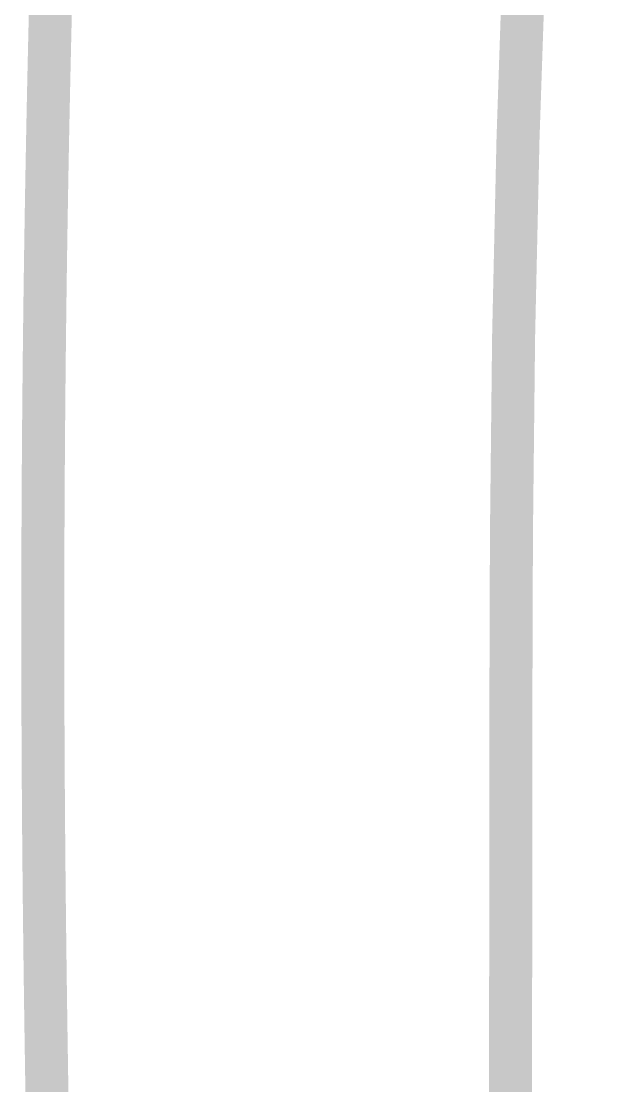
# Model space of a CAD drawing. Header units: inches. Extents: x -1574 to 492, y -294 to 234.
# Drawn here: x -737.946 to -736.224, y -159.74 to -156.644 of the extents above; entities that cross this region are included whole.
import ezdxf

# ---------------------------------------------------------------- set-up
doc = ezdxf.new("R2010")
doc.units = ezdxf.units.IN
doc.header["$MEASUREMENT"] = 0
doc.layers.add('EXTERIOR ELEC EQUIP', color=190, linetype='Continuous')

msp = doc.modelspace()

# ---------------------------------------------------------------- linework, layer by layer
at = {"layer": 'EXTERIOR ELEC EQUIP', "const_width": 0.125}
msp.add_lwpolyline([(-736.28635, -153.48767), (-736.3013, -153.64345), (-736.34724, -154.17675), (-736.38877, -154.7218), (-736.42545, -155.27684), (-736.45683, -155.84012), (-736.48248, -156.40985), (-736.50196, -156.98429), (-736.51482, -157.56166), (-736.52114, -158.14156), (-736.52305, -158.72895), (-736.5232, -159.33015), (-736.52423, -159.95148), (-736.54331, -162.66378)], dxfattribs=at)
at = {"layer": 'EXTERIOR ELEC EQUIP', "color": 60, "const_width": 0.125}
msp.add_lwpolyline([(-737.87061, -159.80306), (-737.87063, -159.8015), (-737.87066, -159.79995), (-737.87068, -159.79839), (-737.87071, -159.79683), (-737.87074, -159.79528), (-737.87076, -159.79372), (-737.87079, -159.79217), (-737.87081, -159.79061), (-737.87084, -159.78906), (-737.87087, -159.7875), (-737.87089, -159.78594), (-737.87092, -159.78439), (-737.87094, -159.78283), (-737.87097, -159.78128), (-737.87099, -159.77972), (-737.87102, -159.77817), (-737.87105, -159.77661), (-737.87107, -159.77506), (-737.8711, -159.7735), (-737.87112, -159.77194), (-737.87115, -159.77039), (-737.87117, -159.76883), (-737.8712, -159.76728), (-737.87122, -159.76572), (-737.87125, -159.76417), (-737.87128, -159.76261), (-737.8713, -159.76106), (-737.87133, -159.7595), (-737.87135, -159.75795), (-737.87138, -159.75639), (-737.8714, -159.75483), (-737.87143, -159.75328), (-737.87145, -159.75172), (-737.87148, -159.75017), (-737.8715, -159.74861), (-737.87153, -159.74706), (-737.87156, -159.7455), (-737.87158, -159.74395), (-737.87161, -159.74239), (-737.87163, -159.74084), (-737.87166, -159.73928), (-737.87168, -159.73773), (-737.87171, -159.73617), (-737.87173, -159.73462), (-737.87176, -159.73306), (-737.87178, -159.73151), (-737.87181, -159.72995), (-737.87183, -159.7284), (-737.87186, -159.72684), (-737.87188, -159.72529), (-737.87191, -159.72373), (-737.87193, -159.72218), (-737.87196, -159.72062), (-737.87198, -159.71906), (-737.87201, -159.71751), (-737.87203, -159.71595), (-737.87206, -159.7144), (-737.87208, -159.71284), (-737.87211, -159.71129), (-737.87213, -159.70973), (-737.87216, -159.70818), (-737.87218, -159.70662), (-737.87221, -159.70507), (-737.87223, -159.70351), (-737.87226, -159.70196), (-737.87228, -159.70041), (-737.8723, -159.69885), (-737.87233, -159.6973), (-737.87235, -159.69574), (-737.87238, -159.69419), (-737.8724, -159.69263), (-737.87243, -159.69108), (-737.87245, -159.68952), (-737.87248, -159.68797), (-737.8725, -159.68641), (-737.87253, -159.68486), (-737.87255, -159.6833), (-737.87258, -159.68175), (-737.8726, -159.68019), (-737.87262, -159.67864), (-737.87265, -159.67708), (-737.87267, -159.67553), (-737.8727, -159.67397), (-737.87272, -159.67242), (-737.87275, -159.67086), (-737.87277, -159.66931), (-737.87279, -159.66776), (-737.87282, -159.6662), (-737.87284, -159.66465), (-737.87287, -159.66309), (-737.87289, -159.66154), (-737.87292, -159.65998), (-737.87294, -159.65843), (-737.87296, -159.65687), (-737.87299, -159.65532), (-737.87301, -159.65376), (-737.87304, -159.65221), (-737.87306, -159.65066), (-737.87308, -159.6491), (-737.87311, -159.64755), (-737.87313, -159.64599), (-737.87316, -159.64444), (-737.87318, -159.64288), (-737.8732, -159.64133), (-737.87323, -159.63977), (-737.87325, -159.63822), (-737.87328, -159.63667), (-737.8733, -159.63511), (-737.87332, -159.63356), (-737.87335, -159.632), (-737.87337, -159.63045), (-737.87339, -159.62889), (-737.87342, -159.62734), (-737.87344, -159.62579), (-737.87347, -159.62423), (-737.87349, -159.62268), (-737.87351, -159.62112), (-737.87354, -159.61957), (-737.87356, -159.61801), (-737.87358, -159.61646), (-737.87361, -159.61491), (-737.87363, -159.61335), (-737.87365, -159.6118), (-737.87368, -159.61024), (-737.8737, -159.60869), (-737.87372, -159.60713), (-737.87375, -159.60558), (-737.87377, -159.60403), (-737.8738, -159.60247), (-737.87382, -159.60092), (-737.87384, -159.59936), (-737.87387, -159.59781), (-737.87389, -159.59626), (-737.87391, -159.5947), (-737.87393, -159.59315), (-737.87396, -159.59159), (-737.87398, -159.59004), (-737.874, -159.58849), (-737.87403, -159.58693), (-737.87405, -159.58538), (-737.87407, -159.58382), (-737.8741, -159.58227), (-737.87412, -159.58072), (-737.87414, -159.57916), (-737.87417, -159.57761), (-737.87419, -159.57605), (-737.87421, -159.5745), (-737.87424, -159.57295), (-737.87426, -159.57139), (-737.87428, -159.56984), (-737.8743, -159.56829), (-737.87433, -159.56673), (-737.87435, -159.56518), (-737.87437, -159.56362), (-737.8744, -159.56207), (-737.87442, -159.56052), (-737.87444, -159.55896), (-737.87446, -159.55741), (-737.87449, -159.55586), (-737.87451, -159.5543), (-737.87453, -159.55275), (-737.87455, -159.55119), (-737.87458, -159.54964), (-737.8746, -159.54809), (-737.87462, -159.54653), (-737.87464, -159.54498), (-737.87467, -159.54343), (-737.87469, -159.54187), (-737.87471, -159.54032), (-737.87473, -159.53877), (-737.87476, -159.53721), (-737.87478, -159.53566), (-737.8748, -159.53411), (-737.87482, -159.53255), (-737.87485, -159.531), (-737.87487, -159.52944), (-737.87489, -159.52789), (-737.87491, -159.52634), (-737.87493, -159.52478), (-737.87496, -159.52323), (-737.87498, -159.52168), (-737.875, -159.52012), (-737.87502, -159.51857), (-737.87505, -159.51702), (-737.87507, -159.51546), (-737.87509, -159.51391), (-737.87511, -159.51236), (-737.87513, -159.5108), (-737.87516, -159.50925), (-737.87518, -159.5077), (-737.8752, -159.50614), (-737.87522, -159.50459), (-737.87524, -159.50304), (-737.87527, -159.50148), (-737.87529, -159.49993), (-737.87531, -159.49838), (-737.87533, -159.49682), (-737.87535, -159.49527), (-737.87537, -159.49372), (-737.8754, -159.49216), (-737.87542, -159.49061), (-737.87544, -159.48906), (-737.87546, -159.4875), (-737.87548, -159.48595), (-737.8755, -159.4844), (-737.87553, -159.48285), (-737.87555, -159.48129), (-737.87557, -159.47974), (-737.87559, -159.47819), (-737.87561, -159.47663), (-737.87563, -159.47508), (-737.87566, -159.47353), (-737.87568, -159.47197), (-737.8757, -159.47042), (-737.87572, -159.46887), (-737.87574, -159.46731), (-737.87576, -159.46576), (-737.87578, -159.46421), (-737.8758, -159.46266), (-737.87583, -159.4611), (-737.87585, -159.45955), (-737.87587, -159.458), (-737.87589, -159.45644), (-737.87591, -159.45489), (-737.87593, -159.45334), (-737.87595, -159.45178), (-737.87597, -159.45023), (-737.87599, -159.44868), (-737.87602, -159.44713), (-737.87604, -159.44557), (-737.87606, -159.44402), (-737.87608, -159.44247), (-737.8761, -159.44091), (-737.87612, -159.43936), (-737.87614, -159.43781), (-737.87616, -159.43626), (-737.87618, -159.4347), (-737.8762, -159.43315), (-737.87622, -159.4316), (-737.87625, -159.43005), (-737.87627, -159.42849), (-737.87629, -159.42694), (-737.87631, -159.42539), (-737.87633, -159.42383), (-737.87635, -159.42228), (-737.87637, -159.42073), (-737.87639, -159.41918), (-737.87641, -159.41762), (-737.87643, -159.41607), (-737.87645, -159.41452), (-737.87647, -159.41297), (-737.87649, -159.41141), (-737.87651, -159.40986), (-737.87653, -159.40831), (-737.87655, -159.40676), (-737.87657, -159.4052), (-737.87659, -159.40365), (-737.87661, -159.4021), (-737.87663, -159.40055), (-737.87665, -159.39899), (-737.87667, -159.39744), (-737.8767, -159.39589), (-737.87672, -159.39434), (-737.87674, -159.39278), (-737.87676, -159.39123), (-737.87678, -159.38968), (-737.8768, -159.38813), (-737.87682, -159.38657), (-737.87684, -159.38502), (-737.87686, -159.38347), (-737.87688, -159.38192), (-737.8769, -159.38036), (-737.87692, -159.37881), (-737.87694, -159.37726), (-737.87695, -159.37571), (-737.87697, -159.37415), (-737.87699, -159.3726), (-737.87701, -159.37105), (-737.87703, -159.3695), (-737.87705, -159.36795), (-737.87707, -159.36639), (-737.87709, -159.36484), (-737.87711, -159.36329), (-737.87713, -159.36174), (-737.87715, -159.36018), (-737.87717, -159.35863), (-737.87719, -159.35708), (-737.87721, -159.35553), (-737.87723, -159.35398), (-737.87725, -159.35242), (-737.87727, -159.35087), (-737.87729, -159.34932), (-737.87731, -159.34777), (-737.87733, -159.34621), (-737.87735, -159.34466), (-737.87737, -159.34311), (-737.87738, -159.34156), (-737.8774, -159.34001), (-737.87742, -159.33845), (-737.87744, -159.3369), (-737.87746, -159.33535), (-737.87748, -159.3338), (-737.8775, -159.33225), (-737.87752, -159.33069), (-737.87754, -159.32914), (-737.87756, -159.32759), (-737.87758, -159.32604), (-737.87759, -159.32449), (-737.87761, -159.32293), (-737.87763, -159.32138), (-737.87765, -159.31983), (-737.87767, -159.31828), (-737.87769, -159.31673), (-737.87771, -159.31517), (-737.87773, -159.31362), (-737.87775, -159.31207), (-737.87776, -159.31052), (-737.87778, -159.30897), (-737.8778, -159.30742), (-737.87782, -159.30586), (-737.87784, -159.30431), (-737.87786, -159.30276), (-737.87788, -159.30121), (-737.87789, -159.29966), (-737.87791, -159.2981), (-737.87793, -159.29655), (-737.87795, -159.295), (-737.87797, -159.29345), (-737.87799, -159.2919), (-737.878, -159.29035), (-737.87802, -159.28879), (-737.87804, -159.28724), (-737.87806, -159.28569), (-737.87808, -159.28414), (-737.8781, -159.28259), (-737.87811, -159.28104), (-737.87813, -159.27948), (-737.87815, -159.27793), (-737.87817, -159.27638), (-737.87819, -159.27483), (-737.8782, -159.27328), (-737.87822, -159.27173), (-737.87824, -159.27017), (-737.87826, -159.26862), (-737.87828, -159.26707), (-737.87829, -159.26552), (-737.87831, -159.26397), (-737.87833, -159.26242), (-737.87835, -159.26087), (-737.87837, -159.25931), (-737.87838, -159.25776), (-737.8784, -159.25621), (-737.87842, -159.25466), (-737.87844, -159.25311), (-737.87845, -159.25156), (-737.87847, -159.25), (-737.87849, -159.24845), (-737.87851, -159.2469), (-737.87852, -159.24535), (-737.87854, -159.2438), (-737.87856, -159.24225), (-737.87858, -159.2407), (-737.87859, -159.23914), (-737.87861, -159.23759), (-737.87863, -159.23604), (-737.87865, -159.23449), (-737.87866, -159.23294), (-737.87868, -159.23139), (-737.8787, -159.22984), (-737.87871, -159.22829), (-737.87873, -159.22673), (-737.87875, -159.22518), (-737.87877, -159.22363), (-737.87878, -159.22208), (-737.8788, -159.22053), (-737.87882, -159.21898), (-737.87883, -159.21743), (-737.87885, -159.21588), (-737.87887, -159.21432), (-737.87889, -159.21277), (-737.8789, -159.21122), (-737.87892, -159.20967), (-737.87894, -159.20812), (-737.87895, -159.20657), (-737.87897, -159.20502), (-737.87899, -159.20347), (-737.879, -159.20192), (-737.87902, -159.20036), (-737.87904, -159.19881), (-737.87905, -159.19726), (-737.87907, -159.19571), (-737.87909, -159.19416), (-737.8791, -159.19261), (-737.87912, -159.19106), (-737.87914, -159.18951), (-737.87915, -159.18796), (-737.87917, -159.1864), (-737.87918, -159.18485), (-737.8792, -159.1833), (-737.87922, -159.18175), (-737.87923, -159.1802), (-737.87925, -159.17865), (-737.87927, -159.1771), (-737.87928, -159.17555), (-737.8793, -159.174), (-737.87931, -159.17245), (-737.87933, -159.17089), (-737.87935, -159.16934), (-737.87936, -159.16779), (-737.87938, -159.16624), (-737.8794, -159.16469), (-737.87941, -159.16314), (-737.87943, -159.16159), (-737.87944, -159.16004), (-737.87946, -159.15849), (-737.87947, -159.15694), (-737.87949, -159.15539), (-737.87951, -159.15384), (-737.87952, -159.15228), (-737.87954, -159.15073), (-737.87955, -159.14918), (-737.87957, -159.14763), (-737.87958, -159.14608), (-737.8796, -159.14453), (-737.87962, -159.14298), (-737.87963, -159.14143), (-737.87965, -159.13988), (-737.87966, -159.13833), (-737.87968, -159.13678), (-737.87969, -159.13523), (-737.87971, -159.13368), (-737.87972, -159.13213), (-737.87974, -159.13057), (-737.87975, -159.12902), (-737.87977, -159.12747), (-737.87979, -159.12592), (-737.8798, -159.12437), (-737.87982, -159.12282), (-737.87983, -159.12127), (-737.87985, -159.11972), (-737.87986, -159.11817), (-737.87988, -159.11662), (-737.87989, -159.11507), (-737.87991, -159.11352), (-737.87992, -159.11197), (-737.87994, -159.11042), (-737.87995, -159.10887), (-737.87997, -159.10732), (-737.87998, -159.10577), (-737.88, -159.10421), (-737.88001, -159.10266), (-737.88002, -159.10111), (-737.88004, -159.09956), (-737.88005, -159.09801), (-737.88007, -159.09646), (-737.88008, -159.09491), (-737.8801, -159.09336), (-737.88011, -159.09181), (-737.88013, -159.09026), (-737.88014, -159.08871), (-737.88016, -159.08716), (-737.88017, -159.08561), (-737.88018, -159.08406), (-737.8802, -159.08251), (-737.88021, -159.08096), (-737.88023, -159.07941), (-737.88024, -159.07786), (-737.88026, -159.07631), (-737.88027, -159.07476), (-737.88028, -159.07321), (-737.8803, -159.07166), (-737.88031, -159.07011), (-737.88033, -159.06856), (-737.88034, -159.06701), (-737.88035, -159.06546), (-737.88037, -159.06391), (-737.88038, -159.06236), (-737.8804, -159.0608), (-737.88041, -159.05925), (-737.88042, -159.0577), (-737.88044, -159.05615), (-737.88045, -159.0546), (-737.88047, -159.05305), (-737.88048, -159.0515), (-737.88049, -159.04995), (-737.88051, -159.0484), (-737.88052, -159.04685), (-737.88053, -159.0453), (-737.88055, -159.04375), (-737.88056, -159.0422), (-737.88057, -159.04065), (-737.88059, -159.0391), (-737.8806, -159.03755), (-737.88062, -159.036), (-737.88063, -159.03445), (-737.88064, -159.0329), (-737.88066, -159.03135), (-737.88067, -159.0298), (-737.88068, -159.02825), (-737.88069, -159.0267), (-737.88071, -159.02515), (-737.88072, -159.0236), (-737.88073, -159.02205), (-737.88075, -159.0205), (-737.88076, -159.01895), (-737.88077, -159.0174), (-737.88079, -159.01585), (-737.8808, -159.0143), (-737.88081, -159.01275), (-737.88083, -159.0112), (-737.88084, -159.00965), (-737.88085, -159.0081), (-737.88086, -159.00655), (-737.88088, -159.005), (-737.88089, -159.00345), (-737.8809, -159.0019), (-737.88091, -159.00035), (-737.88093, -158.9988), (-737.88094, -158.99725), (-737.88095, -158.9957), (-737.88096, -158.99415), (-737.88098, -158.99261), (-737.88099, -158.99106), (-737.881, -158.98951), (-737.88101, -158.98796), (-737.88103, -158.98641), (-737.88104, -158.98486), (-737.88105, -158.98331), (-737.88106, -158.98176), (-737.88108, -158.98021), (-737.88109, -158.97866), (-737.8811, -158.97711), (-737.88111, -158.97556), (-737.88112, -158.97401), (-737.88114, -158.97246), (-737.88115, -158.97091), (-737.88116, -158.96936), (-737.88117, -158.96781), (-737.88119, -158.96626), (-737.8812, -158.96471), (-737.88121, -158.96316), (-737.88122, -158.96161), (-737.88123, -158.96006), (-737.88124, -158.95851), (-737.88126, -158.95696), (-737.88127, -158.95541), (-737.88128, -158.95386), (-737.88129, -158.95231), (-737.8813, -158.95076), (-737.88131, -158.94921), (-737.88133, -158.94767), (-737.88134, -158.94612), (-737.88135, -158.94457), (-737.88136, -158.94302), (-737.88137, -158.94147), (-737.88138, -158.93992), (-737.88139, -158.93837), (-737.88141, -158.93682), (-737.88142, -158.93527), (-737.88143, -158.93372), (-737.88144, -158.93217), (-737.88145, -158.93062), (-737.88146, -158.92907), (-737.88147, -158.92752), (-737.88148, -158.92597), (-737.8815, -158.92442), (-737.88151, -158.92287), (-737.88152, -158.92133), (-737.88153, -158.91978), (-737.88154, -158.91823), (-737.88155, -158.91668), (-737.88156, -158.91513), (-737.88157, -158.91358), (-737.88158, -158.91203), (-737.88159, -158.91048), (-737.8816, -158.90893), (-737.88162, -158.90738), (-737.88163, -158.90583), (-737.88164, -158.90428), (-737.88165, -158.90273), (-737.88166, -158.90119), (-737.88167, -158.89964), (-737.88168, -158.89809), (-737.88169, -158.89654), (-737.8817, -158.89499), (-737.88171, -158.89344), (-737.88172, -158.89189), (-737.88173, -158.89034), (-737.88174, -158.88879), (-737.88175, -158.88724), (-737.88176, -158.88569), (-737.88177, -158.88414), (-737.88178, -158.8826), (-737.88179, -158.88105), (-737.8818, -158.8795), (-737.88181, -158.87795), (-737.88182, -158.8764), (-737.88183, -158.87485), (-737.88184, -158.8733), (-737.88185, -158.87175), (-737.88186, -158.8702), (-737.88187, -158.86865), (-737.88188, -158.86711), (-737.88189, -158.86556), (-737.8819, -158.86401), (-737.88191, -158.86246), (-737.88192, -158.86091), (-737.88193, -158.85936), (-737.88194, -158.85781), (-737.88195, -158.85626), (-737.88196, -158.85471), (-737.88197, -158.85317), (-737.88198, -158.85162), (-737.88199, -158.85007), (-737.882, -158.84852), (-737.88201, -158.84697), (-737.88202, -158.84542), (-737.88203, -158.84387), (-737.88204, -158.84232), (-737.88205, -158.84077), (-737.88206, -158.83923), (-737.88207, -158.83768), (-737.88207, -158.83613), (-737.88208, -158.83458), (-737.88209, -158.83303), (-737.8821, -158.83148), (-737.88211, -158.82993), (-737.88212, -158.82838), (-737.88213, -158.82684), (-737.88214, -158.82529), (-737.88215, -158.82374), (-737.88216, -158.82219), (-737.88216, -158.82064), (-737.88217, -158.81909), (-737.88218, -158.81754), (-737.88219, -158.816), (-737.8822, -158.81445), (-737.88221, -158.8129), (-737.88222, -158.81135), (-737.88223, -158.8098), (-737.88223, -158.80825), (-737.88224, -158.8067), (-737.88225, -158.80516), (-737.88226, -158.80361), (-737.88227, -158.80206), (-737.88228, -158.80051), (-737.88229, -158.79896), (-737.88229, -158.79741), (-737.8823, -158.79586), (-737.88231, -158.79432), (-737.88232, -158.79277), (-737.88233, -158.79122), (-737.88234, -158.78967), (-737.88234, -158.78812), (-737.88235, -158.78657), (-737.88236, -158.78503), (-737.88237, -158.78348), (-737.88238, -158.78193), (-737.88239, -158.78038), (-737.88239, -158.77883), (-737.8824, -158.77728), (-737.88241, -158.77574), (-737.88242, -158.77419), (-737.88242, -158.77264), (-737.88243, -158.77109), (-737.88244, -158.76954), (-737.88245, -158.76799), (-737.88246, -158.76645), (-737.88246, -158.7649), (-737.88247, -158.76335), (-737.88248, -158.7618), (-737.88249, -158.76025), (-737.88249, -158.7587), (-737.8825, -158.75716), (-737.88251, -158.75561), (-737.88252, -158.75406), (-737.88252, -158.75251), (-737.88253, -158.75096), (-737.88254, -158.74942), (-737.88255, -158.74787), (-737.88255, -158.74632), (-737.88256, -158.74477), (-737.88257, -158.74322), (-737.88258, -158.74168), (-737.88258, -158.74013), (-737.88259, -158.73858), (-737.8826, -158.73703), (-737.8826, -158.73548), (-737.88261, -158.73394), (-737.88262, -158.73239), (-737.88263, -158.73084), (-737.88263, -158.72929), (-737.88264, -158.72774), (-737.88265, -158.7262), (-737.88265, -158.72465), (-737.88266, -158.7231), (-737.88267, -158.72155), (-737.88267, -158.72), (-737.88268, -158.71846), (-737.88269, -158.71691), (-737.88269, -158.71536), (-737.8827, -158.71381), (-737.88271, -158.71226), (-737.88271, -158.71072), (-737.88272, -158.70917), (-737.88273, -158.70762), (-737.88273, -158.70607), (-737.88274, -158.70452), (-737.88275, -158.70298), (-737.88275, -158.70143), (-737.88276, -158.69988), (-737.88277, -158.69833), (-737.88277, -158.69679), (-737.88278, -158.69524), (-737.88278, -158.69369), (-737.88279, -158.69214), (-737.8828, -158.6906), (-737.8828, -158.68905), (-737.88281, -158.6875), (-737.88282, -158.68595), (-737.88282, -158.6844), (-737.88283, -158.68286), (-737.88283, -158.68131), (-737.88284, -158.67976), (-737.88284, -158.67821), (-737.88285, -158.67667), (-737.88286, -158.67512), (-737.88286, -158.67357), (-737.88287, -158.67202), (-737.88287, -158.67048), (-737.88288, -158.66893), (-737.88289, -158.66738), (-737.88289, -158.66583), (-737.8829, -158.66429), (-737.8829, -158.66274), (-737.88291, -158.66119), (-737.88291, -158.65964), (-737.88292, -158.6581), (-737.88292, -158.65655), (-737.88293, -158.655), (-737.88293, -158.65345), (-737.88294, -158.65191), (-737.88295, -158.65036), (-737.88295, -158.64881), (-737.88296, -158.64726), (-737.88296, -158.64572), (-737.88297, -158.64417), (-737.88297, -158.64262), (-737.88298, -158.64107), (-737.88298, -158.63953), (-737.88299, -158.63798), (-737.88299, -158.63643), (-737.883, -158.63489), (-737.883, -158.63334), (-737.88301, -158.63179), (-737.88301, -158.63024), (-737.88302, -158.6287), (-737.88302, -158.62715), (-737.88303, -158.6256), (-737.88303, -158.62406), (-737.88304, -158.62251), (-737.88304, -158.62096), (-737.88304, -158.61941), (-737.88305, -158.61787), (-737.88305, -158.61632), (-737.88306, -158.61477), (-737.88306, -158.61323), (-737.88307, -158.61168), (-737.88307, -158.61013), (-737.88308, -158.60858), (-737.88308, -158.60704), (-737.88309, -158.60549), (-737.88309, -158.60394), (-737.88309, -158.6024), (-737.8831, -158.60085), (-737.8831, -158.5993), (-737.88311, -158.59775), (-737.88311, -158.59621), (-737.88311, -158.59466), (-737.88312, -158.59311), (-737.88312, -158.59157), (-737.88313, -158.59002), (-737.88313, -158.58847), (-737.88313, -158.58693), (-737.88314, -158.58538), (-737.88314, -158.58383), (-737.88315, -158.58229), (-737.88315, -158.58074), (-737.88315, -158.57919), (-737.88316, -158.57764), (-737.88316, -158.5761), (-737.88317, -158.57455), (-737.88317, -158.573), (-737.88317, -158.57146), (-737.88318, -158.56991), (-737.88318, -158.56836), (-737.88318, -158.56682), (-737.88319, -158.56527), (-737.88319, -158.56372), (-737.88319, -158.56218), (-737.8832, -158.56063), (-737.8832, -158.55908), (-737.8832, -158.55754), (-737.88321, -158.55599), (-737.88321, -158.55444), (-737.88321, -158.5529), (-737.88322, -158.55135), (-737.88322, -158.5498), (-737.88322, -158.54826), (-737.88323, -158.54671), (-737.88323, -158.54516), (-737.88323, -158.54362), (-737.88324, -158.54207), (-737.88324, -158.54052), (-737.88324, -158.53898), (-737.88324, -158.53743), (-737.88325, -158.53589), (-737.88325, -158.53434), (-737.88325, -158.53279), (-737.88326, -158.53125), (-737.88326, -158.5297), (-737.88326, -158.52815), (-737.88326, -158.52661), (-737.88327, -158.52506), (-737.88327, -158.52351), (-737.88327, -158.52197), (-737.88327, -158.52042), (-737.88328, -158.51887), (-737.88328, -158.51733), (-737.88328, -158.51578), (-737.88328, -158.51424), (-737.88329, -158.51269), (-737.88329, -158.51114), (-737.88329, -158.5096), (-737.88329, -158.50805), (-737.8833, -158.5065), (-737.8833, -158.50496), (-737.8833, -158.50341), (-737.8833, -158.50187), (-737.8833, -158.50032), (-737.88331, -158.49877), (-737.88331, -158.49723), (-737.88331, -158.49568), (-737.88331, -158.49413), (-737.88331, -158.49259), (-737.88332, -158.49104), (-737.88332, -158.4895), (-737.88332, -158.48795), (-737.88332, -158.4864), (-737.88332, -158.48486), (-737.88332, -158.48331), (-737.88333, -158.48177), (-737.88333, -158.48022), (-737.88333, -158.47867), (-737.88333, -158.47713), (-737.88333, -158.47558), (-737.88333, -158.47404), (-737.88334, -158.47249), (-737.88334, -158.47094), (-737.88334, -158.4694), (-737.88334, -158.46785), (-737.88334, -158.46631), (-737.88334, -158.46476), (-737.88334, -158.46321), (-737.88335, -158.46167), (-737.88335, -158.46012), (-737.88335, -158.45858), (-737.88335, -158.45703), (-737.88335, -158.45549), (-737.88335, -158.45394), (-737.88335, -158.45239), (-737.88335, -158.45085), (-737.88335, -158.4493), (-737.88336, -158.44776), (-737.88336, -158.44621), (-737.88336, -158.44466), (-737.88336, -158.44312), (-737.88336, -158.44157), (-737.88336, -158.44003), (-737.88336, -158.43848), (-737.88336, -158.43694), (-737.88336, -158.43539), (-737.88336, -158.43384), (-737.88336, -158.4323), (-737.88336, -158.43075), (-737.88336, -158.42921), (-737.88337, -158.42766), (-737.88337, -158.42612), (-737.88337, -158.42457), (-737.88337, -158.42303), (-737.88337, -158.42148), (-737.88337, -158.41993), (-737.88337, -158.41839), (-737.88337, -158.41684), (-737.88337, -158.4153), (-737.88337, -158.41375), (-737.88337, -158.41221), (-737.88337, -158.41066), (-737.88337, -158.40912), (-737.88337, -158.40757), (-737.88337, -158.40603), (-737.88337, -158.40448), (-737.88337, -158.40293), (-737.88337, -158.40139), (-737.88337, -158.39984), (-737.88337, -158.3983), (-737.88337, -158.39675), (-737.88337, -158.39521), (-737.88337, -158.39366), (-737.88337, -158.39212), (-737.88337, -158.39057), (-737.88337, -158.38903), (-737.88337, -158.38748), (-737.88337, -158.38594), (-737.88337, -158.38439), (-737.88337, -158.38285), (-737.88337, -158.3813), (-737.88337, -158.37976), (-737.88336, -158.37821), (-737.88336, -158.37667), (-737.88336, -158.37512), (-737.88336, -158.37357), (-737.88336, -158.37203), (-737.88336, -158.37048), (-737.88336, -158.36894), (-737.88336, -158.36739), (-737.88336, -158.36585), (-737.88336, -158.3643), (-737.88336, -158.36276), (-737.88336, -158.36121), (-737.88336, -158.35967), (-737.88336, -158.35812), (-737.88335, -158.35658), (-737.88335, -158.35503), (-737.88335, -158.35349), (-737.88335, -158.35194), (-737.88335, -158.3504), (-737.88335, -158.34885), (-737.88335, -158.34731), (-737.88335, -158.34576), (-737.88334, -158.34422), (-737.88334, -158.34268), (-737.88334, -158.34113), (-737.88334, -158.33959), (-737.88334, -158.33804), (-737.88334, -158.3365), (-737.88334, -158.33495), (-737.88334, -158.33341), (-737.88333, -158.33186), (-737.88333, -158.33032), (-737.88333, -158.32877), (-737.88333, -158.32723), (-737.88333, -158.32568), (-737.88333, -158.32414), (-737.88332, -158.32259), (-737.88332, -158.32105), (-737.88332, -158.3195), (-737.88332, -158.31796), (-737.88332, -158.31641), (-737.88331, -158.31487), (-737.88331, -158.31333), (-737.88331, -158.31178), (-737.88331, -158.31024), (-737.88331, -158.30869), (-737.8833, -158.30715), (-737.8833, -158.3056), (-737.8833, -158.30406), (-737.8833, -158.30251), (-737.8833, -158.30097), (-737.88329, -158.29942), (-737.88329, -158.29788), (-737.88329, -158.29634), (-737.88329, -158.29479), (-737.88328, -158.29325), (-737.88328, -158.2917), (-737.88328, -158.29016), (-737.88328, -158.28861), (-737.88327, -158.28707), (-737.88327, -158.28553), (-737.88327, -158.28398), (-737.88327, -158.28244), (-737.88326, -158.28089), (-737.88326, -158.27935), (-737.88326, -158.2778), (-737.88326, -158.27626), (-737.88325, -158.27472), (-737.88325, -158.27317), (-737.88325, -158.27163), (-737.88325, -158.27008), (-737.88324, -158.26854), (-737.88324, -158.26699), (-737.88324, -158.26545), (-737.88323, -158.26391), (-737.88323, -158.26236), (-737.88323, -158.26082), (-737.88322, -158.25927), (-737.88322, -158.25773), (-737.88322, -158.25619), (-737.88321, -158.25464), (-737.88321, -158.2531), (-737.88321, -158.25155), (-737.8832, -158.25001), (-737.8832, -158.24847), (-737.8832, -158.24692), (-737.88319, -158.24538), (-737.88319, -158.24383), (-737.88319, -158.24229), (-737.88318, -158.24075), (-737.88318, -158.2392), (-737.88318, -158.23766), (-737.88317, -158.23611), (-737.88317, -158.23457), (-737.88317, -158.23303), (-737.88316, -158.23148), (-737.88316, -158.22994), (-737.88315, -158.22839), (-737.88315, -158.22685), (-737.88315, -158.22531), (-737.88314, -158.22376), (-737.88314, -158.22222), (-737.88314, -158.22068), (-737.88313, -158.21913), (-737.88313, -158.21759), (-737.88312, -158.21604), (-737.88312, -158.2145), (-737.88312, -158.21296), (-737.88311, -158.21141), (-737.88311, -158.20987), (-737.8831, -158.20833), (-737.8831, -158.20678), (-737.88309, -158.20524), (-737.88309, -158.2037), (-737.88309, -158.20215), (-737.88308, -158.20061), (-737.88308, -158.19906), (-737.88307, -158.19752), (-737.88307, -158.19598), (-737.88306, -158.19443), (-737.88306, -158.19289), (-737.88305, -158.19135), (-737.88305, -158.1898), (-737.88305, -158.18826), (-737.88304, -158.18672), (-737.88304, -158.18517), (-737.88303, -158.18363), (-737.88303, -158.18209), (-737.88302, -158.18054), (-737.88302, -158.179), (-737.88301, -158.17746), (-737.88301, -158.17591), (-737.883, -158.17437), (-737.883, -158.17283), (-737.88299, -158.17128), (-737.88299, -158.16974), (-737.88298, -158.1682), (-737.88298, -158.16665), (-737.88297, -158.16511), (-737.88297, -158.16357), (-737.88296, -158.16202), (-737.88296, -158.16048), (-737.88295, -158.15894), (-737.88295, -158.15739), (-737.88294, -158.15585), (-737.88293, -158.15431), (-737.88293, -158.15277), (-737.88292, -158.15122), (-737.88292, -158.14968), (-737.88291, -158.14814), (-737.88291, -158.14659), (-737.8829, -158.14505), (-737.8829, -158.14351), (-737.88289, -158.14196), (-737.88288, -158.14042), (-737.88288, -158.13888), (-737.88287, -158.13734), (-737.88287, -158.13579), (-737.88286, -158.13425), (-737.88286, -158.13271), (-737.88285, -158.13116), (-737.88284, -158.12962), (-737.88284, -158.12808), (-737.88283, -158.12654), (-737.88283, -158.12499), (-737.88282, -158.12345), (-737.88281, -158.12191), (-737.88281, -158.12036), (-737.8828, -158.11882), (-737.8828, -158.11728), (-737.88279, -158.11574), (-737.88278, -158.11419), (-737.88278, -158.11265), (-737.88277, -158.11111), (-737.88276, -158.10956), (-737.88276, -158.10802), (-737.88275, -158.10648), (-737.88274, -158.10494), (-737.88274, -158.10339), (-737.88273, -158.10185), (-737.88273, -158.10031), (-737.88272, -158.09877), (-737.88271, -158.09722), (-737.88271, -158.09568), (-737.8827, -158.09414), (-737.88269, -158.0926), (-737.88269, -158.09105), (-737.88268, -158.08951), (-737.88267, -158.08797), (-737.88266, -158.08643), (-737.88266, -158.08488), (-737.88265, -158.08334), (-737.88264, -158.0818), (-737.88264, -158.08026), (-737.88263, -158.07872), (-737.88262, -158.07717), (-737.88262, -158.07563), (-737.88261, -158.07409), (-737.8826, -158.07255), (-737.88259, -158.071), (-737.88259, -158.06946), (-737.88258, -158.06792), (-737.88257, -158.06638), (-737.88257, -158.06483), (-737.88256, -158.06329), (-737.88255, -158.06175), (-737.88254, -158.06021), (-737.88254, -158.05867), (-737.88253, -158.05712), (-737.88252, -158.05558), (-737.88251, -158.05404), (-737.88251, -158.0525), (-737.8825, -158.05096), (-737.88249, -158.04941), (-737.88248, -158.04787), (-737.88248, -158.04633), (-737.88247, -158.04479), (-737.88246, -158.04325), (-737.88245, -158.0417), (-737.88244, -158.04016), (-737.88244, -158.03862), (-737.88243, -158.03708), (-737.88242, -158.03554), (-737.88241, -158.03399), (-737.8824, -158.03245), (-737.8824, -158.03091), (-737.88239, -158.02937), (-737.88238, -158.02783), (-737.88237, -158.02628), (-737.88236, -158.02474), (-737.88236, -158.0232), (-737.88235, -158.02166), (-737.88234, -158.02012), (-737.88233, -158.01858), (-737.88232, -158.01703), (-737.88231, -158.01549), (-737.88231, -158.01395), (-737.8823, -158.01241), (-737.88229, -158.01087), (-737.88228, -158.00933), (-737.88227, -158.00778), (-737.88226, -158.00624), (-737.88225, -158.0047), (-737.88225, -158.00316), (-737.88224, -158.00162), (-737.88223, -158.00008), (-737.88222, -157.99854), (-737.88221, -157.99699), (-737.8822, -157.99545), (-737.88219, -157.99391), (-737.88218, -157.99237), (-737.88218, -157.99083), (-737.88217, -157.98929), (-737.88216, -157.98774), (-737.88215, -157.9862), (-737.88214, -157.98466), (-737.88213, -157.98312), (-737.88212, -157.98158), (-737.88211, -157.98004), (-737.8821, -157.9785), (-737.88209, -157.97696), (-737.88208, -157.97541), (-737.88208, -157.97387), (-737.88207, -157.97233), (-737.88206, -157.97079), (-737.88205, -157.96925), (-737.88204, -157.96771), (-737.88203, -157.96617), (-737.88202, -157.96463), (-737.88201, -157.96308), (-737.882, -157.96154), (-737.88199, -157.96), (-737.88198, -157.95846), (-737.88197, -157.95692), (-737.88196, -157.95538), (-737.88195, -157.95384), (-737.88194, -157.9523), (-737.88193, -157.95076), (-737.88192, -157.94922), (-737.88191, -157.94767), (-737.8819, -157.94613), (-737.88189, -157.94459), (-737.88188, -157.94305), (-737.88187, -157.94151), (-737.88186, -157.93997), (-737.88185, -157.93843), (-737.88184, -157.93689), (-737.88183, -157.93535), (-737.88182, -157.93381), (-737.88181, -157.93227), (-737.8818, -157.93073), (-737.88179, -157.92918), (-737.88178, -157.92764), (-737.88177, -157.9261), (-737.88176, -157.92456), (-737.88175, -157.92302), (-737.88174, -157.92148), (-737.88173, -157.91994), (-737.88172, -157.9184), (-737.88171, -157.91686), (-737.8817, -157.91532), (-737.88169, -157.91378), (-737.88168, -157.91224), (-737.88167, -157.9107), (-737.88166, -157.90916), (-737.88165, -157.90762), (-737.88164, -157.90608), (-737.88162, -157.90453), (-737.88161, -157.90299), (-737.8816, -157.90145), (-737.88159, -157.89991), (-737.88158, -157.89837), (-737.88157, -157.89683), (-737.88156, -157.89529), (-737.88155, -157.89375), (-737.88154, -157.89221), (-737.88153, -157.89067), (-737.88152, -157.88913), (-737.8815, -157.88759), (-737.88149, -157.88605), (-737.88148, -157.88451), (-737.88147, -157.88297), (-737.88146, -157.88143), (-737.88145, -157.87989), (-737.88144, -157.87835), (-737.88143, -157.87681), (-737.88141, -157.87527), (-737.8814, -157.87373), (-737.88139, -157.87219), (-737.88138, -157.87065), (-737.88137, -157.86911), (-737.88136, -157.86757), (-737.88135, -157.86603), (-737.88133, -157.86449), (-737.88132, -157.86295), (-737.88131, -157.86141), (-737.8813, -157.85987), (-737.88129, -157.85833), (-737.88128, -157.85679), (-737.88126, -157.85525), (-737.88125, -157.85371), (-737.88124, -157.85217), (-737.88123, -157.85063), (-737.88122, -157.84909), (-737.8812, -157.84755), (-737.88119, -157.84601), (-737.88118, -157.84447), (-737.88117, -157.84293), (-737.88116, -157.84139), (-737.88114, -157.83985), (-737.88113, -157.83831), (-737.88112, -157.83677), (-737.88111, -157.83523), (-737.8811, -157.83369), (-737.88108, -157.83215), (-737.88107, -157.83061), (-737.88106, -157.82907), (-737.88105, -157.82753), (-737.88103, -157.82599), (-737.88102, -157.82445), (-737.88101, -157.82291), (-737.881, -157.82138), (-737.88098, -157.81984), (-737.88097, -157.8183), (-737.88096, -157.81676), (-737.88095, -157.81522), (-737.88093, -157.81368), (-737.88092, -157.81214), (-737.88091, -157.8106), (-737.88089, -157.80906), (-737.88088, -157.80752), (-737.88087, -157.80598), (-737.88086, -157.80444), (-737.88084, -157.8029), (-737.88083, -157.80136), (-737.88082, -157.79982), (-737.8808, -157.79828), (-737.88079, -157.79675), (-737.88078, -157.79521), (-737.88077, -157.79367), (-737.88075, -157.79213), (-737.88074, -157.79059), (-737.88073, -157.78905), (-737.88071, -157.78751), (-737.8807, -157.78597), (-737.88069, -157.78443), (-737.88067, -157.78289), (-737.88066, -157.78135), (-737.88065, -157.77982), (-737.88063, -157.77828), (-737.88062, -157.77674), (-737.88061, -157.7752), (-737.88059, -157.77366), (-737.88058, -157.77212), (-737.88057, -157.77058), (-737.88055, -157.76904), (-737.88054, -157.7675), (-737.88052, -157.76596), (-737.88051, -157.76443), (-737.8805, -157.76289), (-737.88048, -157.76135), (-737.88047, -157.75981), (-737.88046, -157.75827), (-737.88044, -157.75673), (-737.88043, -157.75519), (-737.88041, -157.75365), (-737.8804, -157.75212), (-737.88039, -157.75058), (-737.88037, -157.74904), (-737.88036, -157.7475), (-737.88034, -157.74596), (-737.88033, -157.74442), (-737.88031, -157.74288), (-737.8803, -157.74135), (-737.88029, -157.73981), (-737.88027, -157.73827), (-737.88026, -157.73673), (-737.88024, -157.73519), (-737.88023, -157.73365), (-737.88021, -157.73211), (-737.8802, -157.73058), (-737.88019, -157.72904), (-737.88017, -157.7275), (-737.88016, -157.72596), (-737.88014, -157.72442), (-737.88013, -157.72288), (-737.88011, -157.72135), (-737.8801, -157.71981), (-737.88008, -157.71827), (-737.88007, -157.71673), (-737.88005, -157.71519), (-737.88004, -157.71365), (-737.88002, -157.71212), (-737.88001, -157.71058), (-737.88, -157.70904), (-737.87998, -157.7075), (-737.87997, -157.70596), (-737.87995, -157.70443), (-737.87994, -157.70289), (-737.87992, -157.70135), (-737.87991, -157.69981), (-737.87989, -157.69827), (-737.87987, -157.69674), (-737.87986, -157.6952), (-737.87984, -157.69366), (-737.87983, -157.69212), (-737.87981, -157.69058), (-737.8798, -157.68905), (-737.87978, -157.68751), (-737.87977, -157.68597), (-737.87975, -157.68443), (-737.87974, -157.68289), (-737.87972, -157.68136), (-737.87971, -157.67982), (-737.87969, -157.67828), (-737.87968, -157.67674), (-737.87966, -157.67521), (-737.87964, -157.67367), (-737.87963, -157.67213), (-737.87961, -157.67059), (-737.8796, -157.66905), (-737.87958, -157.66752), (-737.87957, -157.66598), (-737.87955, -157.66444), (-737.87953, -157.6629), (-737.87952, -157.66137), (-737.8795, -157.65983), (-737.87949, -157.65829), (-737.87947, -157.65675), (-737.87945, -157.65522), (-737.87944, -157.65368), (-737.87942, -157.65214), (-737.87941, -157.6506), (-737.87939, -157.64907), (-737.87937, -157.64753), (-737.87936, -157.64599), (-737.87934, -157.64446), (-737.87932, -157.64292), (-737.87931, -157.64138), (-737.87929, -157.63984), (-737.87928, -157.63831), (-737.87926, -157.63677), (-737.87924, -157.63523), (-737.87923, -157.63369), (-737.87921, -157.63216), (-737.87919, -157.63062), (-737.87918, -157.62908), (-737.87916, -157.62755), (-737.87914, -157.62601), (-737.87913, -157.62447), (-737.87911, -157.62293), (-737.87909, -157.6214), (-737.87908, -157.61986), (-737.87906, -157.61832), (-737.87904, -157.61679), (-737.87903, -157.61525), (-737.87901, -157.61371), (-737.87899, -157.61218), (-737.87898, -157.61064), (-737.87896, -157.6091), (-737.87894, -157.60756), (-737.87892, -157.60603), (-737.87891, -157.60449), (-737.87889, -157.60295), (-737.87887, -157.60142), (-737.87886, -157.59988), (-737.87884, -157.59834), (-737.87882, -157.59681), (-737.8788, -157.59527), (-737.87879, -157.59373), (-737.87877, -157.5922), (-737.87875, -157.59066), (-737.87873, -157.58912), (-737.87872, -157.58759), (-737.8787, -157.58605), (-737.87868, -157.58451), (-737.87866, -157.58298), (-737.87865, -157.58144), (-737.87863, -157.5799), (-737.87861, -157.57837), (-737.87859, -157.57683), (-737.87858, -157.5753), (-737.87856, -157.57376), (-737.87854, -157.57222), (-737.87852, -157.57069), (-737.87851, -157.56915), (-737.87849, -157.56761), (-737.87847, -157.56608), (-737.87845, -157.56454), (-737.87843, -157.563), (-737.87842, -157.56147), (-737.8784, -157.55993), (-737.87838, -157.5584), (-737.87836, -157.55686), (-737.87834, -157.55532), (-737.87833, -157.55379), (-737.87831, -157.55225), (-737.87829, -157.55071), (-737.87827, -157.54918), (-737.87825, -157.54764), (-737.87823, -157.54611), (-737.87822, -157.54457), (-737.8782, -157.54303), (-737.87818, -157.5415), (-737.87816, -157.53996), (-737.87814, -157.53843), (-737.87812, -157.53689), (-737.87811, -157.53535), (-737.87809, -157.53382), (-737.87807, -157.53228), (-737.87805, -157.53075), (-737.87803, -157.52921), (-737.87801, -157.52768), (-737.87799, -157.52614), (-737.87798, -157.5246), (-737.87796, -157.52307), (-737.87794, -157.52153), (-737.87792, -157.52), (-737.8779, -157.51846), (-737.87788, -157.51693), (-737.87786, -157.51539), (-737.87784, -157.51385), (-737.87782, -157.51232), (-737.87781, -157.51078), (-737.87779, -157.50925), (-737.87777, -157.50771), (-737.87775, -157.50618), (-737.87773, -157.50464), (-737.87771, -157.50311), (-737.87769, -157.50157), (-737.87767, -157.50003), (-737.87765, -157.4985), (-737.87763, -157.49696), (-737.87761, -157.49543), (-737.87759, -157.49389), (-737.87757, -157.49236), (-737.87755, -157.49082), (-737.87754, -157.48929), (-737.87752, -157.48775), (-737.8775, -157.48622), (-737.87748, -157.48468), (-737.87746, -157.48315), (-737.87744, -157.48161), (-737.87742, -157.48008), (-737.8774, -157.47854), (-737.87738, -157.47701), (-737.87736, -157.47547), (-737.87734, -157.47394), (-737.87732, -157.4724), (-737.8773, -157.47087), (-737.87728, -157.46933), (-737.87726, -157.4678), (-737.87724, -157.46626), (-737.87722, -157.46473), (-737.8772, -157.46319), (-737.87718, -157.46166), (-737.87716, -157.46012), (-737.87714, -157.45859), (-737.87712, -157.45705), (-737.8771, -157.45552), (-737.87708, -157.45398), (-737.87706, -157.45245), (-737.87704, -157.45091), (-737.87702, -157.44938), (-737.877, -157.44784), (-737.87698, -157.44631), (-737.87696, -157.44477), (-737.87694, -157.44324), (-737.87692, -157.4417), (-737.8769, -157.44017), (-737.87687, -157.43863), (-737.87685, -157.4371), (-737.87683, -157.43557), (-737.87681, -157.43403), (-737.87679, -157.4325), (-737.87677, -157.43096), (-737.87675, -157.42943), (-737.87673, -157.42789), (-737.87671, -157.42636), (-737.87669, -157.42482), (-737.87667, -157.42329), (-737.87665, -157.42176), (-737.87663, -157.42022), (-737.87661, -157.41869), (-737.87658, -157.41715), (-737.87656, -157.41562), (-737.87654, -157.41408), (-737.87652, -157.41255), (-737.8765, -157.41102), (-737.87648, -157.40948), (-737.87646, -157.40795), (-737.87644, -157.40641), (-737.87642, -157.40488), (-737.87639, -157.40335), (-737.87637, -157.40181), (-737.87635, -157.40028), (-737.87633, -157.39874), (-737.87631, -157.39721), (-737.87629, -157.39568), (-737.87627, -157.39414), (-737.87624, -157.39261), (-737.87622, -157.39107), (-737.8762, -157.38954), (-737.87618, -157.38801), (-737.87616, -157.38647), (-737.87614, -157.38494), (-737.87611, -157.3834), (-737.87609, -157.38187), (-737.87607, -157.38034), (-737.87605, -157.3788), (-737.87603, -157.37727), (-737.87601, -157.37574), (-737.87598, -157.3742), (-737.87596, -157.37267), (-737.87594, -157.37113), (-737.87592, -157.3696), (-737.8759, -157.36807), (-737.87587, -157.36653), (-737.87585, -157.365), (-737.87583, -157.36347), (-737.87581, -157.36193), (-737.87579, -157.3604), (-737.87576, -157.35887), (-737.87574, -157.35733), (-737.87572, -157.3558), (-737.8757, -157.35427), (-737.87567, -157.35273), (-737.87565, -157.3512), (-737.87563, -157.34967), (-737.87561, -157.34813), (-737.87559, -157.3466), (-737.87556, -157.34507), (-737.87554, -157.34353), (-737.87552, -157.342), (-737.8755, -157.34047), (-737.87547, -157.33893), (-737.87545, -157.3374), (-737.87543, -157.33587), (-737.8754, -157.33433), (-737.87538, -157.3328), (-737.87536, -157.33127), (-737.87534, -157.32974), (-737.87531, -157.3282), (-737.87529, -157.32667), (-737.87527, -157.32514), (-737.87525, -157.3236), (-737.87522, -157.32207), (-737.8752, -157.32054), (-737.87518, -157.31901), (-737.87515, -157.31747), (-737.87513, -157.31594), (-737.87511, -157.31441), (-737.87508, -157.31287), (-737.87506, -157.31134), (-737.87504, -157.30981), (-737.87501, -157.30828), (-737.87499, -157.30674), (-737.87497, -157.30521), (-737.87494, -157.30368), (-737.87492, -157.30215), (-737.8749, -157.30061), (-737.87487, -157.29908), (-737.87485, -157.29755), (-737.87483, -157.29601), (-737.8748, -157.29448), (-737.87478, -157.29295), (-737.87476, -157.29142), (-737.87473, -157.28989), (-737.87471, -157.28835), (-737.87469, -157.28682), (-737.87466, -157.28529), (-737.87464, -157.28376), (-737.87461, -157.28222), (-737.87459, -157.28069), (-737.87457, -157.27916), (-737.87454, -157.27763), (-737.87452, -157.27609), (-737.8745, -157.27456), (-737.87447, -157.27303), (-737.87445, -157.2715), (-737.87442, -157.26997), (-737.8744, -157.26843), (-737.87438, -157.2669), (-737.87435, -157.26537), (-737.87433, -157.26384), (-737.8743, -157.26231), (-737.87428, -157.26077), (-737.87425, -157.25924), (-737.87423, -157.25771), (-737.87421, -157.25618), (-737.87418, -157.25465), (-737.87416, -157.25311), (-737.87413, -157.25158), (-737.87411, -157.25005), (-737.87408, -157.24852), (-737.87406, -157.24699), (-737.87404, -157.24545), (-737.87401, -157.24392), (-737.87399, -157.24239), (-737.87396, -157.24086), (-737.87394, -157.23933), (-737.87391, -157.2378), (-737.87389, -157.23626), (-737.87386, -157.23473), (-737.87384, -157.2332), (-737.87381, -157.23167), (-737.87379, -157.23014), (-737.87376, -157.22861), (-737.87374, -157.22708), (-737.87371, -157.22554), (-737.87369, -157.22401), (-737.87366, -157.22248), (-737.87364, -157.22095), (-737.87361, -157.21942), (-737.87359, -157.21789), (-737.87356, -157.21636), (-737.87354, -157.21482), (-737.87351, -157.21329), (-737.87349, -157.21176), (-737.87346, -157.21023), (-737.87344, -157.2087), (-737.87341, -157.20717), (-737.87339, -157.20564), (-737.87336, -157.20411), (-737.87334, -157.20258), (-737.87331, -157.20104), (-737.87329, -157.19951), (-737.87326, -157.19798), (-737.87323, -157.19645), (-737.87321, -157.19492), (-737.87318, -157.19339), (-737.87316, -157.19186), (-737.87313, -157.19033), (-737.87311, -157.1888), (-737.87308, -157.18727), (-737.87306, -157.18573), (-737.87303, -157.1842), (-737.873, -157.18267), (-737.87298, -157.18114), (-737.87295, -157.17961), (-737.87293, -157.17808), (-737.8729, -157.17655), (-737.87287, -157.17502), (-737.87285, -157.17349), (-737.87282, -157.17196), (-737.8728, -157.17043), (-737.87277, -157.1689), (-737.87274, -157.16737), (-737.87272, -157.16584), (-737.87269, -157.16431), (-737.87267, -157.16277), (-737.87264, -157.16124), (-737.87261, -157.15971), (-737.87259, -157.15818), (-737.87256, -157.15665), (-737.87253, -157.15512), (-737.87251, -157.15359), (-737.87248, -157.15206), (-737.87246, -157.15053), (-737.87243, -157.149), (-737.8724, -157.14747), (-737.87238, -157.14594), (-737.87235, -157.14441), (-737.87232, -157.14288), (-737.8723, -157.14135), (-737.87227, -157.13982), (-737.87224, -157.13829), (-737.87222, -157.13676), (-737.87219, -157.13523), (-737.87216, -157.1337), (-737.87214, -157.13217), (-737.87211, -157.13064), (-737.87208, -157.12911), (-737.87206, -157.12758), (-737.87203, -157.12605), (-737.872, -157.12452), (-737.87197, -157.12299), (-737.87195, -157.12146), (-737.87192, -157.11993), (-737.87189, -157.1184), (-737.87187, -157.11687), (-737.87184, -157.11534), (-737.87181, -157.11381), (-737.87178, -157.11228), (-737.87176, -157.11075), (-737.87173, -157.10922), (-737.8717, -157.10769), (-737.87168, -157.10616), (-737.87165, -157.10463), (-737.87162, -157.10311), (-737.87159, -157.10158), (-737.87157, -157.10005), (-737.87154, -157.09852), (-737.87151, -157.09699), (-737.87148, -157.09546), (-737.87146, -157.09393), (-737.87143, -157.0924), (-737.8714, -157.09087), (-737.87137, -157.08934), (-737.87134, -157.08781), (-737.87132, -157.08628), (-737.87129, -157.08475), (-737.87126, -157.08322), (-737.87123, -157.08169), (-737.87121, -157.08017), (-737.87118, -157.07864), (-737.87115, -157.07711), (-737.87112, -157.07558), (-737.87109, -157.07405), (-737.87107, -157.07252), (-737.87104, -157.07099), (-737.87101, -157.06946), (-737.87098, -157.06793), (-737.87095, -157.0664), (-737.87093, -157.06487), (-737.8709, -157.06335), (-737.87087, -157.06182), (-737.87084, -157.06029), (-737.87081, -157.05876), (-737.87078, -157.05723), (-737.87076, -157.0557), (-737.87073, -157.05417), (-737.8707, -157.05264), (-737.87067, -157.05112), (-737.87064, -157.04959), (-737.87061, -157.04806), (-737.87058, -157.04653), (-737.87056, -157.045), (-737.87053, -157.04347), (-737.8705, -157.04194), (-737.87047, -157.04042), (-737.87044, -157.03889), (-737.87041, -157.03736), (-737.87038, -157.03583), (-737.87036, -157.0343), (-737.87033, -157.03277), (-737.8703, -157.03125), (-737.87027, -157.02972), (-737.87024, -157.02819), (-737.87021, -157.02666), (-737.87018, -157.02513), (-737.87015, -157.0236), (-737.87012, -157.02208), (-737.87009, -157.02055), (-737.87007, -157.01902), (-737.87004, -157.01749), (-737.87001, -157.01596), (-737.86998, -157.01443), (-737.86995, -157.01291), (-737.86992, -157.01138), (-737.86989, -157.00985), (-737.86986, -157.00832), (-737.86983, -157.00679), (-737.8698, -157.00527), (-737.86977, -157.00374), (-737.86974, -157.00221), (-737.86971, -157.00068), (-737.86968, -156.99916), (-737.86966, -156.99763), (-737.86963, -156.9961), (-737.8696, -156.99457), (-737.86957, -156.99304), (-737.86954, -156.99152), (-737.86951, -156.98999), (-737.86948, -156.98846), (-737.86945, -156.98693), (-737.86942, -156.98541), (-737.86939, -156.98388), (-737.86936, -156.98235), (-737.86933, -156.98082), (-737.8693, -156.9793), (-737.86927, -156.97777), (-737.86924, -156.97624), (-737.86921, -156.97471), (-737.86918, -156.97319), (-737.86915, -156.97166), (-737.86912, -156.97013), (-737.86909, -156.9686), (-737.86906, -156.96708), (-737.86903, -156.96555), (-737.869, -156.96402), (-737.86897, -156.9625), (-737.86894, -156.96097), (-737.86891, -156.95944), (-737.86888, -156.95791), (-737.86885, -156.95639), (-737.86882, -156.95486), (-737.86879, -156.95333), (-737.86875, -156.95181), (-737.86872, -156.95028), (-737.86869, -156.94875), (-737.86866, -156.94722), (-737.86863, -156.9457), (-737.8686, -156.94417), (-737.86857, -156.94264), (-737.86854, -156.94112), (-737.86851, -156.93959), (-737.86848, -156.93806), (-737.86845, -156.93654), (-737.86842, -156.93501), (-737.86839, -156.93348), (-737.86836, -156.93196), (-737.86833, -156.93043), (-737.86829, -156.9289), (-737.86826, -156.92738), (-737.86823, -156.92585), (-737.8682, -156.92432), (-737.86817, -156.9228), (-737.86814, -156.92127), (-737.86811, -156.91974), (-737.86808, -156.91822), (-737.86805, -156.91669), (-737.86801, -156.91516), (-737.86798, -156.91364), (-737.86795, -156.91211), (-737.86792, -156.91059), (-737.86789, -156.90906), (-737.86786, -156.90753), (-737.86783, -156.90601), (-737.8678, -156.90448), (-737.86776, -156.90295), (-737.86773, -156.90143), (-737.8677, -156.8999), (-737.86767, -156.89838), (-737.86764, -156.89685), (-737.86761, -156.89532), (-737.86757, -156.8938), (-737.86754, -156.89227), (-737.86751, -156.89075), (-737.86748, -156.88922), (-737.86745, -156.88769), (-737.86742, -156.88617), (-737.86738, -156.88464), (-737.86735, -156.88312), (-737.86732, -156.88159), (-737.86729, -156.88006), (-737.86726, -156.87854), (-737.86722, -156.87701), (-737.86719, -156.87549), (-737.86716, -156.87396), (-737.86713, -156.87244), (-737.8671, -156.87091), (-737.86706, -156.86938), (-737.86703, -156.86786), (-737.867, -156.86633), (-737.86697, -156.86481), (-737.86694, -156.86328), (-737.8669, -156.86176), (-737.86687, -156.86023), (-737.86684, -156.85871), (-737.86681, -156.85718), (-737.86677, -156.85566), (-737.86674, -156.85413), (-737.86671, -156.8526), (-737.86668, -156.85108), (-737.86664, -156.84955), (-737.86661, -156.84803), (-737.86658, -156.8465), (-737.86655, -156.84498), (-737.86651, -156.84345), (-737.86648, -156.84193), (-737.86645, -156.8404), (-737.86642, -156.83888), (-737.86638, -156.83735), (-737.86635, -156.83583), (-737.86632, -156.8343), (-737.86629, -156.83278), (-737.86625, -156.83125), (-737.86622, -156.82973), (-737.86619, -156.8282), (-737.86615, -156.82668), (-737.86612, -156.82515), (-737.86609, -156.82363), (-737.86605, -156.8221), (-737.86602, -156.82058), (-737.86599, -156.81905), (-737.86596, -156.81753), (-737.86592, -156.81601), (-737.86589, -156.81448), (-737.86586, -156.81296), (-737.86582, -156.81143), (-737.86579, -156.80991), (-737.86576, -156.80838), (-737.86572, -156.80686), (-737.86569, -156.80533), (-737.86566, -156.80381), (-737.86562, -156.80228), (-737.86559, -156.80076), (-737.86555, -156.79924), (-737.86552, -156.79771), (-737.86549, -156.79619), (-737.86545, -156.79466), (-737.86542, -156.79314), (-737.86539, -156.79161), (-737.86535, -156.79009), (-737.86532, -156.78857), (-737.86529, -156.78704), (-737.86525, -156.78552), (-737.86522, -156.78399), (-737.86518, -156.78247), (-737.86515, -156.78095), (-737.86512, -156.77942), (-737.86508, -156.7779), (-737.86505, -156.77637), (-737.86501, -156.77485), (-737.86498, -156.77333), (-737.86495, -156.7718), (-737.86491, -156.77028), (-737.86488, -156.76875), (-737.86484, -156.76723), (-737.86481, -156.76571), (-737.86478, -156.76418), (-737.86474, -156.76266), (-737.86471, -156.76114), (-737.86467, -156.75961), (-737.86464, -156.75809), (-737.8646, -156.75656), (-737.86457, -156.75504), (-737.86454, -156.75352), (-737.8645, -156.75199), (-737.86447, -156.75047), (-737.86443, -156.74895), (-737.8644, -156.74742), (-737.86436, -156.7459), (-737.86433, -156.74438), (-737.86429, -156.74285), (-737.86426, -156.74133), (-737.86422, -156.73981), (-737.86419, -156.73828), (-737.86416, -156.73676), (-737.86412, -156.73524), (-737.86409, -156.73371), (-737.86405, -156.73219), (-737.86402, -156.73067), (-737.86398, -156.72914), (-737.86395, -156.72762), (-737.86391, -156.7261), (-737.86388, -156.72458), (-737.86384, -156.72305), (-737.86381, -156.72153), (-737.86377, -156.72001), (-737.86374, -156.71848), (-737.8637, -156.71696), (-737.86367, -156.71544), (-737.86363, -156.71392), (-737.8636, -156.71239), (-737.86356, -156.71087), (-737.86352, -156.70935), (-737.86349, -156.70782), (-737.86345, -156.7063), (-737.86342, -156.70478), (-737.86338, -156.70326), (-737.86335, -156.70173), (-737.86331, -156.70021), (-737.86328, -156.69869), (-737.86324, -156.69717), (-737.86321, -156.69564), (-737.86317, -156.69412), (-737.86313, -156.6926), (-737.8631, -156.69108), (-737.86306, -156.68955), (-737.86303, -156.68803), (-737.86299, -156.68651), (-737.86296, -156.68499), (-737.86292, -156.68346), (-737.86288, -156.68194), (-737.86285, -156.68042), (-737.86281, -156.6789), (-737.86278, -156.67738), (-737.86274, -156.67585), (-737.8627, -156.67433), (-737.86267, -156.67281), (-737.86263, -156.67129), (-737.8626, -156.66977), (-737.86256, -156.66824), (-737.86252, -156.66672), (-737.86249, -156.6652), (-737.86245, -156.66368), (-737.86242, -156.66216), (-737.86238, -156.66063), (-737.86234, -156.65911), (-737.86231, -156.65759), (-737.86227, -156.65607), (-737.86223, -156.65455), (-737.8622, -156.65303), (-737.86216, -156.6515), (-737.86213, -156.64998), (-737.86209, -156.64846), (-737.86205, -156.64694), (-737.86202, -156.64542), (-737.86198, -156.6439), (-737.86194, -156.64237), (-737.86191, -156.64085), (-737.86187, -156.63933), (-737.86183, -156.63781), (-737.8618, -156.63629), (-737.86176, -156.63477), (-737.86172, -156.63325), (-737.86169, -156.63173), (-737.86165, -156.6302), (-737.86161, -156.62868), (-737.86157, -156.62716), (-737.86154, -156.62564), (-737.8615, -156.62412), (-737.86146, -156.6226), (-737.86143, -156.62108), (-737.86139, -156.61956), (-737.86135, -156.61804), (-737.86132, -156.61651), (-737.86128, -156.61499), (-737.86124, -156.61347), (-737.8612, -156.61195), (-737.86117, -156.61043), (-737.86113, -156.60891), (-737.86109, -156.60739), (-737.86105, -156.60587), (-737.86102, -156.60435), (-737.86098, -156.60283), (-737.86094, -156.60131), (-737.86091, -156.59979), (-737.86087, -156.59826), (-737.86083, -156.59674), (-737.86079, -156.59522), (-737.86075, -156.5937), (-737.86072, -156.59218), (-737.86068, -156.59066), (-737.86064, -156.58914), (-737.8606, -156.58762), (-737.86057, -156.5861), (-737.86053, -156.58458), (-737.86049, -156.58306), (-737.86045, -156.58154), (-737.86042, -156.58002)], dxfattribs=at)

doc.saveas('drawing.dxf')
